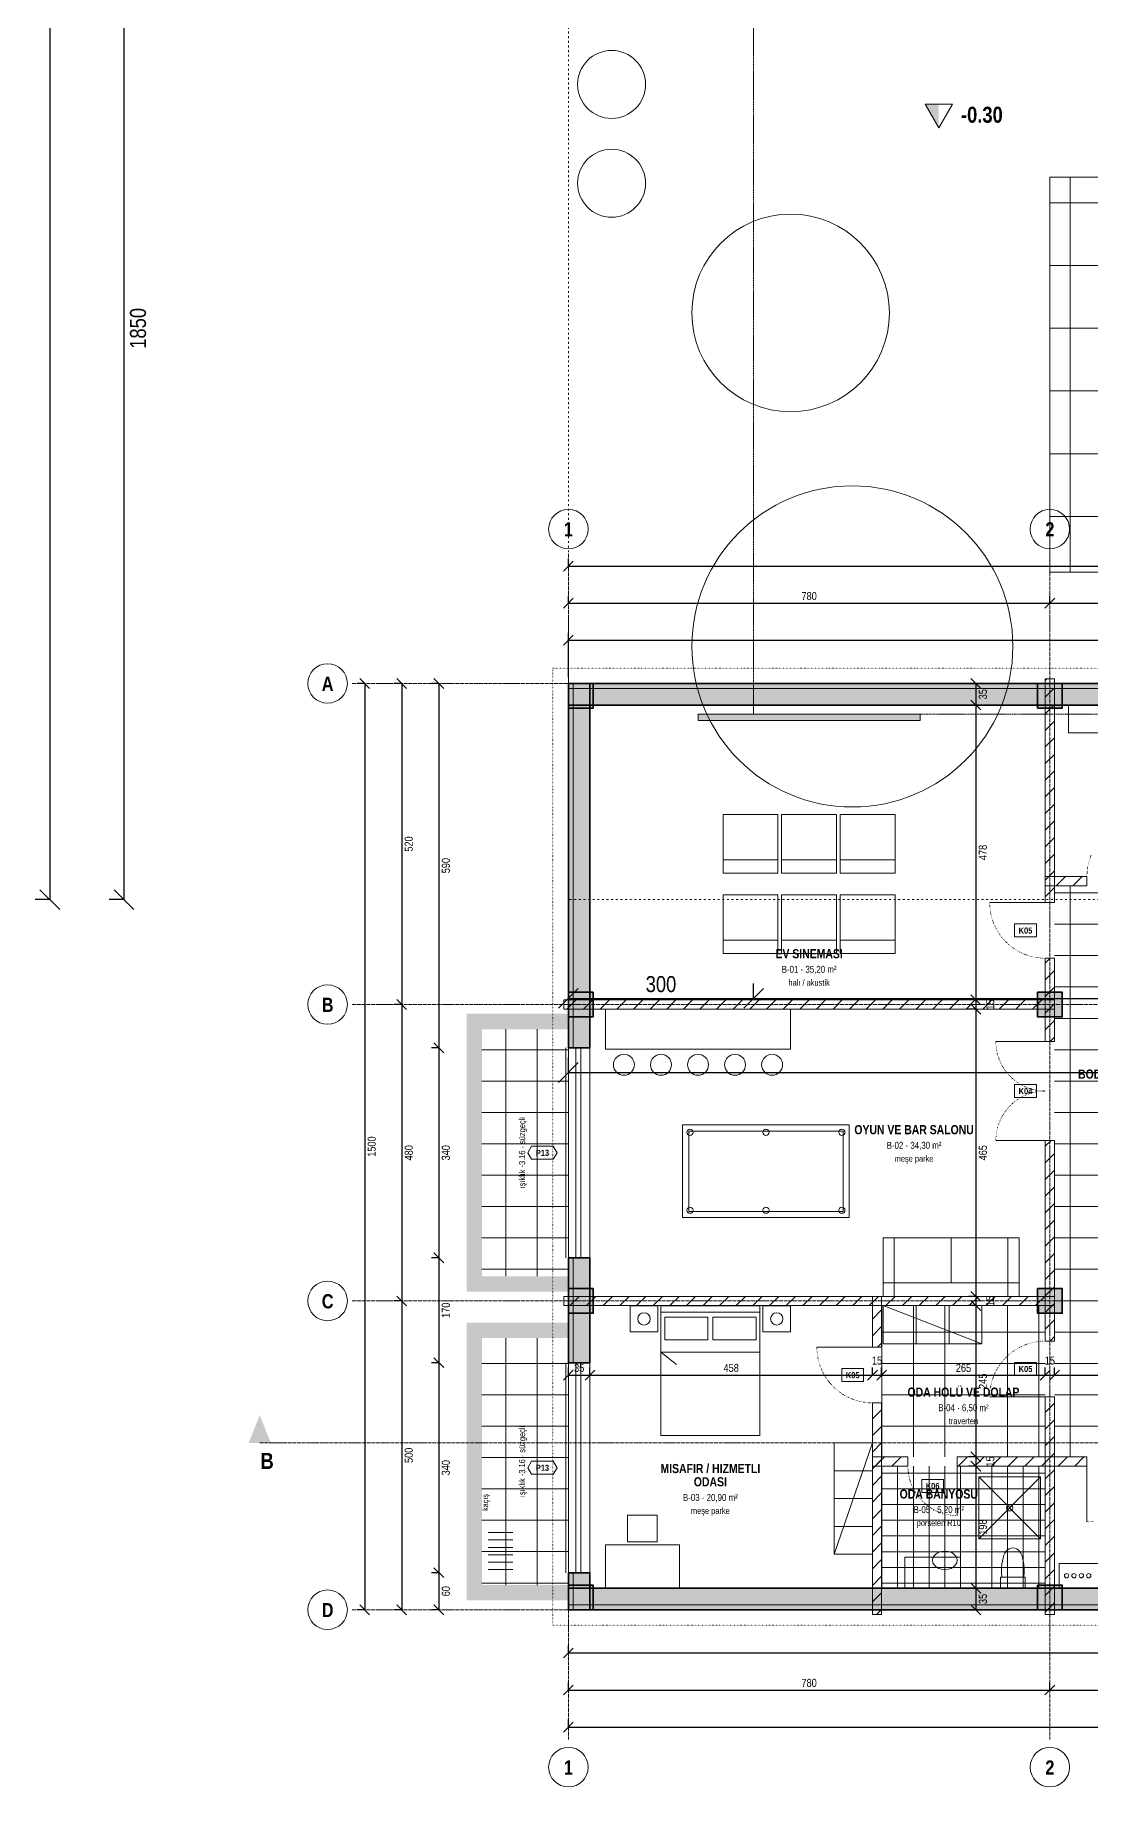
# Model space of a CAD drawing. Header units: centimetres. Extents: x -864 to 7399, y -55958 to -4337.
# Drawn here: x -864 to 847, y -10287 to -7450 of the extents above; entities that cross this region are included whole.
import ezdxf
from ezdxf.enums import TextEntityAlignment as Align

# ---------------------------------------------------------------- set-up
doc = ezdxf.new("R2010")
doc.units = ezdxf.units.CM
doc.header["$LTSCALE"] = 0.25
for name, pattern in [('ACAD_ISO02W100', [15, 12, -3]), ('ACAD_ISO03W100', [30, 12, -18]), ('ACAD_ISO04W100', [30, 24, -3, 0, -3]), ('ACAD_ISO07W100', [3, 0, -3])]:
    doc.linetypes.add(name, pattern=pattern)
for name, color, linetype, lineweight in [('M-BITK-AGAC', 70, 'Continuous', 9), ('M-DUVA-GAZBETON', 64, 'Continuous', 20), ('M-DUVA-GAZBETON-T', 8, 'Continuous', 5), ('M-GOST-ACYONU', 248, 'ACAD_ISO07W100', 9), ('M-GOST-AKS', 1, 'ACAD_ISO04W100', 9), ('M-GOST-AKSPOZ', 1, 'Continuous', 9), ('M-GOST-DISOLCU', 40, 'Continuous', 9), ('M-GOST-ICOLCU', 44, 'Continuous', 9), ('M-GOST-IZDUSUM', 80, 'ACAD_ISO07W100', 18), ('M-GOST-KAPIPOZ', 95, 'Continuous', 9), ('M-GOST-KESITHATTI', 240, 'ACAD_ISO04W100', 18), ('M-GOST-MAHALPOZ', 7, 'Continuous', 9), ('M-GOST-PARSELSINR', 21, 'ACAD_ISO03W100', 18), ('M-GOST-PENCEREPOZ', 62, 'Continuous', 9), ('M-GOST-PLANKOT', 46, 'Continuous', 9), ('M-GOST-YAPIYAKLAS', 35, 'ACAD_ISO02W100', 15), ('M-GOST-YAZI', 2, 'Continuous', 9), ('M-HAVU-BETONARME', 4, 'Continuous', 18), ('M-HAVU-BETONARME-T', 8, 'Continuous', 5), ('M-ISIK-GALVANIZ', 150, 'Continuous', 9), ('M-ISIK-GALVANIZ-T', 8, 'Continuous', 5), ('M-ISYA-TASYUNU', 251, 'Continuous', 9), ('M-KPKN-AHSAP', 93, 'Continuous', 9), ('M-KPKS-AHSAP', 160, 'Continuous', 9), ('M-PNKS-ALUMINYUM', 171, 'Continuous', 9), ('M-TASI-BETONARME', 5, 'Continuous', 35), ('M-TASI-BETONARME-T', 250, 'Continuous', 5), ('M-TEFR-MEKANIK', 238, 'Continuous', 9), ('M-TEFR-MIMARI', 29, 'Continuous', 9), ('M-ZMNK-DOGALTAS-T', 8, 'Continuous', 5), ('M-ZMNK-SERAMIK-T', 8, 'Continuous', 5)]:
    doc.layers.add(name, color=color, linetype=linetype, lineweight=lineweight)
doc.styles.add('YAZI', font='arialn.ttf')
doc.styles.add('YAZI-KALIN', font='arialnb.ttf')
doc.dimstyles.new('MIMARI-1-100', dxfattribs={"dimscale": 10, "dimtxt": 1.296, "dimasz": 2.5, "dimexe": 1.2, "dimexo": 0, "dimgap": 0.5, "dimtad": 1, "dimdec": 0, "dimtxsty": 'YAZI', "dimtsz": 0.8, "dimcen": 2.5, "dimclrd": 256, "dimclre": 256, "dimclrt": 256, "dimazin": 3, "dimtfac": 1, "dimtmove": 0, "dimatfit": 3, "dimarcsym": 0})
doc.dimstyles.new('MIMARI-1-200', dxfattribs={"dimscale": 20, "dimtxt": 1.296, "dimasz": 2.5, "dimexe": 1.2, "dimexo": 0, "dimgap": 0.5, "dimtad": 1, "dimdec": 0, "dimtxsty": 'YAZI', "dimtsz": 0.8, "dimcen": 2.5, "dimclrd": 256, "dimclre": 256, "dimclrt": 256, "dimazin": 3, "dimtfac": 1, "dimtmove": 0, "dimatfit": 3, "dimarcsym": 0})

msp = doc.modelspace()

# ---------------------------------------------------------------- hatches: boundary and pattern name
at = {"layer": 'M-DUVA-GAZBETON-T'}
h = msp.add_hatch(dxfattribs=at)
h.set_pattern_fill('ANSI31', scale=6)
h.paths.add_polyline_path([(772.5, -8492.5), (787.5, -8492.5), (787.5, -8855), (772.5, -8855)])
h = msp.add_hatch(dxfattribs=at)
h.set_pattern_fill('ANSI31', scale=6)
h.paths.add_polyline_path([(772.5, -8812.5), (840, -8812.5), (840, -8827.5), (772.5, -8827.5)])
h = msp.add_hatch(dxfattribs=at)
h.set_pattern_fill('ANSI31', scale=6)
h.paths.add_polyline_path([(772.5, -8945), (787.5, -8945), (787.5, -9080), (772.5, -9080)])
h = msp.add_hatch(dxfattribs=at)
h.set_pattern_fill('ANSI31', scale=6)
h.paths.add_polyline_path([(-7.5, -9012.5), (787.5, -9012.5), (787.5, -9027.5), (-7.5, -9027.5)])
h = msp.add_hatch(dxfattribs=at)
h.set_pattern_fill('ANSI31', scale=6)
h.paths.add_polyline_path([(772.5, -9240), (787.5, -9240), (787.5, -9565), (772.5, -9565)])
h = msp.add_hatch(dxfattribs=at)
h.set_pattern_fill('ANSI31', scale=6)
h.paths.add_polyline_path([(-7.5, -9492.5), (787.5, -9492.5), (787.5, -9507.5), (-7.5, -9507.5)])
h = msp.add_hatch(dxfattribs=at)
h.set_pattern_fill('ANSI31', scale=6)
h.paths.add_polyline_path([(492.5, -9492.5), (507.5, -9492.5), (507.5, -9575), (492.5, -9575)])
h = msp.add_hatch(dxfattribs=at)
h.set_pattern_fill('ANSI31', scale=6)
h.paths.add_polyline_path([(492.5, -9665), (507.5, -9665), (507.5, -10007.5), (492.5, -10007.5)])
h = msp.add_hatch(dxfattribs=at)
h.set_pattern_fill('ANSI31', scale=6)
h.paths.add_polyline_path([(772.5, -9655), (787.5, -9655), (787.5, -10007.5), (772.5, -10007.5)])
h = msp.add_hatch(dxfattribs=at)
h.set_pattern_fill('ANSI31', scale=6)
h.paths.add_polyline_path([(492.5, -9752.5), (550, -9752.5), (550, -9767.5), (492.5, -9767.5)])
h = msp.add_hatch(dxfattribs=at)
h.set_pattern_fill('ANSI31', scale=6)
h.paths.add_polyline_path([(630, -9752.5), (840, -9752.5), (840, -9767.5), (630, -9767.5)])
at = {"layer": 'M-GOST-KESITHATTI'}
h = msp.add_hatch(color=256, dxfattribs=at)
h.dxf.hatch_style = 1
h.paths.add_polyline_path([(-518, -9730), (-500, -9685), (-482, -9730)])
at = {"layer": 'M-GOST-PLANKOT'}
h = msp.add_hatch(color=256, dxfattribs=at)
h.dxf.hatch_style = 1
h.paths.add_polyline_path([(578, -7562), (600, -7562), (600, -7600)])
at = {"layer": 'M-HAVU-BETONARME-T'}
h = msp.add_hatch(dxfattribs=at)
h.set_pattern_fill('NET', scale=32)
h.paths.add_polyline_path([(780, -7680), (2020, -7680), (2020, -8320), (780, -8320)])
at = {"layer": 'M-ISIK-GALVANIZ-T'}
h = msp.add_hatch(color=256, dxfattribs=at)
h.dxf.hatch_style = 1
h.paths.add_polyline_path([(-165, -9035), (-140, -9035), (-140, -9485), (-165, -9485)])
h = msp.add_hatch(color=256, dxfattribs=at)
h.dxf.hatch_style = 1
h.paths.add_polyline_path([(-140, -9035), (0, -9035), (0, -9060), (-140, -9060)])
h = msp.add_hatch(dxfattribs=at)
h.set_pattern_fill('NET', scale=16)
h.paths.add_polyline_path([(-140, -9060), (0, -9060), (0, -9460), (-140, -9460)])
h = msp.add_hatch(color=256, dxfattribs=at)
h.dxf.hatch_style = 1
h.paths.add_polyline_path([(-140, -9460), (0, -9460), (0, -9485), (-140, -9485)])
h = msp.add_hatch(color=256, dxfattribs=at)
h.dxf.hatch_style = 1
h.paths.add_polyline_path([(-165, -9535), (-140, -9535), (-140, -9985), (-165, -9985)])
h = msp.add_hatch(color=256, dxfattribs=at)
h.dxf.hatch_style = 1
h.paths.add_polyline_path([(-140, -9535), (0, -9535), (0, -9560), (-140, -9560)])
h = msp.add_hatch(dxfattribs=at)
h.set_pattern_fill('NET', scale=16)
h.paths.add_polyline_path([(-140, -9560), (0, -9560), (0, -9960), (-140, -9960)])
h = msp.add_hatch(color=256, dxfattribs=at)
h.dxf.hatch_style = 1
h.paths.add_polyline_path([(-140, -9960), (0, -9960), (0, -9985), (-140, -9985)])
at = {"layer": 'M-TASI-BETONARME-T'}
h = msp.add_hatch(color=256, dxfattribs=at)
h.dxf.hatch_style = 1
h.paths.add_polyline_path([(0, -8500), (35, -8500), (35, -9090), (0, -9090)])
h = msp.add_hatch(color=256, dxfattribs=at)
h.dxf.hatch_style = 1
h.paths.add_polyline_path([(0, -8500), (2000, -8500), (2000, -8535), (0, -8535)])
h = msp.add_hatch(color=256, dxfattribs=at)
h.dxf.hatch_style = 1
h.paths.add_polyline_path([(0, -8500), (40, -8500), (40, -8540), (0, -8540)])
h = msp.add_hatch(color=256, dxfattribs=at)
h.dxf.hatch_style = 1
h.paths.add_polyline_path([(760, -8500), (800, -8500), (800, -8540), (760, -8540)])
h = msp.add_hatch(color=256, dxfattribs=at)
h.dxf.hatch_style = 1
h.paths.add_polyline_path([(0, -9000), (40, -9000), (40, -9040), (0, -9040)])
h = msp.add_hatch(color=256, dxfattribs=at)
h.dxf.hatch_style = 1
h.paths.add_polyline_path([(760, -9000), (800, -9000), (800, -9040), (760, -9040)])
h = msp.add_hatch(color=256, dxfattribs=at)
h.dxf.hatch_style = 1
h.paths.add_polyline_path([(0, -9430), (35, -9430), (35, -9600), (0, -9600)])
h = msp.add_hatch(color=256, dxfattribs=at)
h.dxf.hatch_style = 1
h.paths.add_polyline_path([(0, -9480), (40, -9480), (40, -9520), (0, -9520)])
h = msp.add_hatch(color=256, dxfattribs=at)
h.dxf.hatch_style = 1
h.paths.add_polyline_path([(760, -9480), (800, -9480), (800, -9520), (760, -9520)])
h = msp.add_hatch(color=256, dxfattribs=at)
h.dxf.hatch_style = 1
h.paths.add_polyline_path([(0, -9940), (35, -9940), (35, -10000), (0, -10000)])
h = msp.add_hatch(color=256, dxfattribs=at)
h.dxf.hatch_style = 1
h.paths.add_polyline_path([(0, -9960), (40, -9960), (40, -10000), (0, -10000)])
h = msp.add_hatch(color=256, dxfattribs=at)
h.dxf.hatch_style = 1
h.paths.add_polyline_path([(0, -9965), (2000, -9965), (2000, -10000), (0, -10000)])
h = msp.add_hatch(color=256, dxfattribs=at)
h.dxf.hatch_style = 1
h.paths.add_polyline_path([(760, -9960), (800, -9960), (800, -10000), (760, -10000)])
at = {"layer": 'M-TEFR-MIMARI'}
h = msp.add_hatch(color=256, dxfattribs=at)
h.dxf.hatch_style = 1
h.paths.add_polyline_path([(210, -8550), (570, -8550), (570, -8560), (210, -8560)])
at = {"layer": 'M-ZMNK-DOGALTAS-T'}
h = msp.add_hatch(dxfattribs=at)
h.set_pattern_fill('NET', scale=16)
h.paths.add_polyline_path([(787.5, -8827.5), (992.5, -8827.5), (992.5, -9752.5), (787.5, -9752.5)])
h = msp.add_hatch(dxfattribs=at)
h.set_pattern_fill('NET', scale=16)
h.paths.add_polyline_path([(507.5, -9507.5), (772.5, -9507.5), (772.5, -9752.5), (507.5, -9752.5)])
at = {"layer": 'M-ZMNK-SERAMIK-T'}
h = msp.add_hatch(dxfattribs=at)
h.set_pattern_fill('NET', scale=8)
h.paths.add_polyline_path([(507.5, -9767.5), (772.5, -9767.5), (772.5, -9965), (507.5, -9965)])

# ---------------------------------------------------------------- linework, layer by layer
at = {"layer": 'M-BITK-AGAC'}
for centre, radius in [((70, -7530), 55), ((70, -7690), 55), ((360, -7900), 160), ((460, -8440), 260)]:
    msp.add_circle(centre, radius, dxfattribs=at)
at = {"layer": 'M-DUVA-GAZBETON'}
for points in [[(772.5, -8492.5), (787.5, -8492.5), (787.5, -8855), (772.5, -8855)], [(772.5, -8812.5), (840, -8812.5), (840, -8827.5), (772.5, -8827.5)], [(772.5, -8945), (787.5, -8945), (787.5, -9080), (772.5, -9080)], [(-7.5, -9012.5), (787.5, -9012.5), (787.5, -9027.5), (-7.5, -9027.5)], [(772.5, -9240), (787.5, -9240), (787.5, -9565), (772.5, -9565)], [(-7.5, -9492.5), (787.5, -9492.5), (787.5, -9507.5), (-7.5, -9507.5)], [(492.5, -9492.5), (507.5, -9492.5), (507.5, -9575), (492.5, -9575)], [(492.5, -9665), (507.5, -9665), (507.5, -10007.5), (492.5, -10007.5)], [(772.5, -9655), (787.5, -9655), (787.5, -10007.5), (772.5, -10007.5)], [(492.5, -9752.5), (550, -9752.5), (550, -9767.5), (492.5, -9767.5)], [(630, -9752.5), (840, -9752.5), (840, -9767.5), (630, -9767.5)]]:
    msp.add_lwpolyline(points, close=True, dxfattribs=at)
at = {"layer": 'M-GOST-ACYONU'}
for points in [[(846.9, -8778.1), (844.8, -8783.6), (843.1, -8789.2), (841.7, -8794.9), (840.8, -8800.8), (840.2, -8806.6), (840, -8812.5)], [(682.5, -8855), (682.7, -8860.9), (683.3, -8866.7), (684.2, -8872.6), (685.6, -8878.3), (687.3, -8883.9), (689.4, -8889.4), (691.8, -8894.8), (694.6, -8900), (697.7, -8905), (701.1, -8909.8), (704.8, -8914.3), (708.9, -8918.6), (713.2, -8922.7), (717.7, -8926.4), (722.5, -8929.8), (727.5, -8932.9), (732.7, -8935.7), (738.1, -8938.1), (743.6, -8940.2), (749.2, -8941.9), (754.9, -8943.3), (760.8, -8944.2), (766.6, -8944.8), (772.5, -8945)], [(692.5, -9080), (692.7, -9085.2), (693.2, -9090.4), (694, -9095.6), (695.2, -9100.7), (696.7, -9105.7), (698.6, -9110.6), (700.8, -9115.4), (703.2, -9120), (706, -9124.4), (709, -9128.7), (712.4, -9132.7), (715.9, -9136.6), (719.8, -9140.1), (723.8, -9143.5), (728.1, -9146.5), (732.5, -9149.3), (737.1, -9151.7), (741.9, -9153.9), (746.8, -9155.8), (751.8, -9157.3), (756.9, -9158.5), (762.1, -9159.3), (767.3, -9159.8), (772.5, -9160)], [(692.5, -9240), (692.7, -9234.8), (693.2, -9229.6), (694, -9224.4), (695.2, -9219.3), (696.7, -9214.3), (698.6, -9209.4), (700.8, -9204.6), (703.2, -9200), (706, -9195.6), (709, -9191.3), (712.4, -9187.3), (715.9, -9183.4), (719.8, -9179.9), (723.8, -9176.5), (728.1, -9173.5), (732.5, -9170.7), (737.1, -9168.3), (741.9, -9166.1), (746.8, -9164.2), (751.8, -9162.7), (756.9, -9161.5), (762.1, -9160.7), (767.3, -9160.2), (772.5, -9160)], [(402.5, -9575), (402.7, -9580.9), (403.3, -9586.7), (404.2, -9592.6), (405.6, -9598.3), (407.3, -9603.9), (409.4, -9609.4), (411.8, -9614.8), (414.6, -9620), (417.7, -9625), (421.1, -9629.8), (424.8, -9634.3), (428.9, -9638.6), (433.2, -9642.7), (437.7, -9646.4), (442.5, -9649.8), (447.5, -9652.9), (452.7, -9655.7), (458.1, -9658.1), (463.6, -9660.2), (469.2, -9661.9), (474.9, -9663.3), (480.8, -9664.2), (486.6, -9664.8), (492.5, -9665)], [(682.5, -9655), (682.7, -9649.1), (683.3, -9643.3), (684.2, -9637.4), (685.6, -9631.7), (687.3, -9626.1), (689.4, -9620.6), (691.8, -9615.2), (694.6, -9610), (697.7, -9605), (701.1, -9600.2), (704.8, -9595.7), (708.9, -9591.4), (713.2, -9587.3), (717.7, -9583.6), (722.5, -9580.2), (727.5, -9577.1), (732.7, -9574.3), (738.1, -9571.9), (743.6, -9569.8), (749.2, -9568.1), (754.9, -9566.7), (760.8, -9565.8), (766.6, -9565.2), (772.5, -9565)], [(630, -9847.5), (624.8, -9847.3), (619.6, -9846.8), (614.4, -9846), (609.3, -9844.8), (604.3, -9843.3), (599.4, -9841.4), (594.6, -9839.2), (590, -9836.8), (585.6, -9834), (581.3, -9831), (577.3, -9827.6), (573.4, -9824.1), (569.9, -9820.2), (566.5, -9816.2), (563.5, -9811.9), (560.7, -9807.5), (558.3, -9802.9), (556.1, -9798.1), (554.2, -9793.2), (552.7, -9788.2), (551.5, -9783.1), (550.7, -9777.9), (550.2, -9772.7), (550, -9767.5)], [(840, -9857.5), (845.9, -9857.3), (851.7, -9856.7)]]:
    msp.add_lwpolyline(points, dxfattribs=at)
at = {"layer": 'M-GOST-AKS'}
for p, q in [((0, -8290), (0, -10210)), ((780, -8290), (780, -10210)), ((-350, -8500), (2350, -8500)), ((-350, -9020), (2350, -9020)), ((-350, -9500), (2350, -9500)), ((-350, -10000), (2350, -10000))]:
    msp.add_line(p, q, dxfattribs=at)
at = {"layer": 'M-GOST-AKSPOZ'}
for centre in [(0, -8250), (780, -8250), (-390, -8500), (-390, -9020), (-390, -9500), (-390, -10000), (0, -10255), (780, -10255)]:
    msp.add_circle(centre, 32, dxfattribs=at)
at = {"layer": 'M-GOST-IZDUSUM'}
msp.add_lwpolyline([(-25, -8475), (2025, -8475), (2025, -10025), (-25, -10025)], close=True, dxfattribs=at)
at = {"layer": 'M-GOST-KAPIPOZ'}
for points in [[(722.9, -8889.5), (758.1, -8889.5), (758.1, -8910.5), (722.9, -8910.5)], [(722.9, -9149.5), (758.1, -9149.5), (758.1, -9170.5), (722.9, -9170.5)], [(442.9, -9609.5), (478.1, -9609.5), (478.1, -9630.5), (442.9, -9630.5)], [(722.9, -9599.5), (758.1, -9599.5), (758.1, -9620.5), (722.9, -9620.5)], [(572.4, -9789), (607.6, -9789), (607.6, -9810), (572.4, -9810)]]:
    msp.add_lwpolyline(points, close=True, dxfattribs=at)
at = {"layer": 'M-GOST-KESITHATTI'}
for p, q in [((-500, -9730), (-410, -9730)), ((-410, -9730), (2410, -9730))]:
    msp.add_line(p, q, dxfattribs=at)
at = {"layer": 'M-GOST-PARSELSINR'}
msp.add_lwpolyline([(0, -5000), (2600, -5000), (2600, -8850), (0, -8850)], close=True, dxfattribs=at)
at = {"layer": 'M-GOST-PENCEREPOZ'}
for points in [[(-65.6, -9260), (-59.6, -9249.5), (-24.4, -9249.5), (-18.4, -9260), (-24.4, -9270.5), (-59.6, -9270.5)], [(-65.6, -9770), (-59.6, -9759.5), (-24.4, -9759.5), (-18.4, -9770), (-24.4, -9780.5), (-59.6, -9780.5)]]:
    msp.add_lwpolyline(points, close=True, dxfattribs=at)
at = {"layer": 'M-GOST-PLANKOT'}
msp.add_lwpolyline([(578, -7562), (622, -7562), (600, -7600)], close=True, dxfattribs=at)
at = {"layer": 'M-GOST-YAPIYAKLAS'}
msp.add_lwpolyline([(300, -5500), (2300, -5500), (2300, -8550), (300, -8550)], close=True, dxfattribs=at)
at = {"layer": 'M-HAVU-BETONARME'}
msp.add_lwpolyline([(780, -7680), (2020, -7680), (2020, -8320), (780, -8320)], close=True, dxfattribs=at)
at = {"layer": 'M-ISIK-GALVANIZ'}
for p, q in [((-130, -9875), (-90, -9875)), ((-130, -9887), (-90, -9887)), ((-130, -9899), (-90, -9899)), ((-130, -9911), (-90, -9911)), ((-130, -9923), (-90, -9923)), ((-130, -9935), (-90, -9935))]:
    msp.add_line(p, q, dxfattribs=at)
at = {"layer": 'M-ISYA-TASYUNU'}
for p, q in [((0, -8508), (2000, -8508)), ((8, -8500), (8, -9090)), ((8, -9430), (8, -9600)), ((8, -9940), (8, -10000)), ((0, -9992), (2000, -9992))]:
    msp.add_line(p, q, dxfattribs=at)
at = {"layer": 'M-KPKN-AHSAP'}
for p, q in [((772.5, -8855), (682.5, -8855)), ((772.5, -9080), (692.5, -9080)), ((772.5, -9240), (692.5, -9240)), ((492.5, -9575), (402.5, -9575)), ((772.5, -9655), (682.5, -9655)), ((630, -9767.5), (630, -9847.5)), ((840, -9767.5), (840, -9857.5))]:
    msp.add_line(p, q, dxfattribs=at)
at = {"layer": 'M-KPKS-AHSAP'}
for p, q in [((840, -8812.5), (840, -8827.5)), ((772.5, -8855), (787.5, -8855)), ((772.5, -8945), (787.5, -8945)), ((772.5, -9080), (787.5, -9080)), ((772.5, -9240), (787.5, -9240)), ((492.5, -9575), (507.5, -9575)), ((772.5, -9565), (787.5, -9565)), ((492.5, -9665), (507.5, -9665)), ((772.5, -9655), (787.5, -9655)), ((550, -9752.5), (550, -9767.5)), ((630, -9752.5), (630, -9767.5)), ((840, -9752.5), (840, -9767.5))]:
    msp.add_line(p, q, dxfattribs=at)
at = {"layer": 'M-PNKS-ALUMINYUM'}
for p, q in [((-4, -9090), (-4, -9430)), ((-4, -9090), (-4, -9430)), ((0, -9090), (0, -9430)), ((0, -9090), (35, -9090)), ((35, -9090), (35, -9430)), ((0, -9430), (35, -9430)), ((-4, -9600), (-4, -9940)), ((-4, -9600), (-4, -9940)), ((0, -9600), (0, -9940)), ((0, -9600), (35, -9600)), ((35, -9600), (35, -9940)), ((0, -9940), (35, -9940))]:
    msp.add_line(p, q, dxfattribs=at)
for points in [[(12, -9090), (20, -9090), (20, -9430), (12, -9430)], [(12, -9600), (20, -9600), (20, -9940), (12, -9940)]]:
    msp.add_lwpolyline(points, close=True, dxfattribs=at)
at = {"layer": 'M-TASI-BETONARME'}
for points in [[(0, -8500), (35, -8500), (35, -9090), (0, -9090)], [(0, -8500), (2000, -8500), (2000, -8535), (0, -8535)], [(0, -8500), (40, -8500), (40, -8540), (0, -8540)], [(760, -8500), (800, -8500), (800, -8540), (760, -8540)], [(0, -9000), (40, -9000), (40, -9040), (0, -9040)], [(760, -9000), (800, -9000), (800, -9040), (760, -9040)], [(0, -9430), (35, -9430), (35, -9600), (0, -9600)], [(0, -9480), (40, -9480), (40, -9520), (0, -9520)], [(760, -9480), (800, -9480), (800, -9520), (760, -9520)], [(0, -9940), (35, -9940), (35, -10000), (0, -10000)], [(0, -9960), (40, -9960), (40, -10000), (0, -10000)], [(0, -9965), (2000, -9965), (2000, -10000), (0, -10000)], [(760, -9960), (800, -9960), (800, -10000), (760, -10000)]]:
    msp.add_lwpolyline(points, close=True, dxfattribs=at)
at = {"layer": 'M-TEFR-MEKANIK'}
for p, q in [((665, -9785), (765, -9885)), ((665, -9885), (765, -9785))]:
    msp.add_line(p, q, dxfattribs=at)
for points in [[(665, -9785), (765, -9785), (765, -9885), (665, -9885)], [(738, -9947), (738.2, -9939.5), (738.1, -9932.6), (737.6, -9926.4), (736.9, -9920.9), (735.8, -9916), (734.5, -9911.8), (732.8, -9908.2), (730.9, -9905.2), (728.6, -9902.9), (726.1, -9901.3), (723.2, -9900.3), (720, -9900), (716.8, -9900.3), (713.9, -9901.3), (711.4, -9902.9), (709.1, -9905.2), (707.2, -9908.2), (705.5, -9911.8), (704.2, -9916), (703.1, -9920.9), (702.4, -9926.4), (701.9, -9932.6), (701.8, -9939.5), (702, -9947)], [(635, -9965), (545, -9965), (545, -9915), (635, -9915)], [(740, -9965), (700, -9965), (700, -9947), (740, -9947)]]:
    msp.add_lwpolyline(points, close=True, dxfattribs=at)
msp.add_lwpolyline([(610, -9935), (615.2, -9934.5), (620, -9933), (624.1, -9930.6), (627.3, -9927.5), (629.3, -9923.9), (629.9, -9920), (629.3, -9916.1), (627.3, -9912.5), (624.1, -9909.4), (619.9, -9907), (615.1, -9905.5), (610, -9905), (604.8, -9905.5), (600, -9907), (595.8, -9909.4), (592.6, -9912.5), (590.6, -9916.1), (590, -9920), (590.6, -9923.9), (592.6, -9927.5), (595.8, -9930.6), (599.9, -9933), (604.7, -9934.5), (609.9, -9935)], dxfattribs=at)
msp.add_circle((715, -9835), 5, dxfattribs=at)
at = {"layer": 'M-TEFR-MIMARI'}
for p, q in [((620, -9470.5), (620, -9397.5)), ((510, -9507.5), (670, -9569.5)), ((563.3, -9507.5), (563.3, -9569.5)), ((616.7, -9507.5), (616.7, -9569.5)), ((150, -9583), (310, -9583)), ((150, -9583), (175, -9603)), ((492.5, -9730), (430.5, -9910)), ((492.5, -9775), (430.5, -9775)), ((492.5, -9820), (430.5, -9820)), ((492.5, -9865), (430.5, -9865))]:
    msp.add_line(p, q, dxfattribs=at)
for points in [[(810, -8535), (1230, -8535), (1230, -8580), (810, -8580)], [(210, -8550), (570, -8550), (570, -8560), (210, -8560)], [(339.5, -8807.5), (250.5, -8807.5), (250.5, -8712.5), (339.5, -8712.5)], [(434.5, -8807.5), (345.5, -8807.5), (345.5, -8712.5), (434.5, -8712.5)], [(529.5, -8807.5), (440.5, -8807.5), (440.5, -8712.5), (529.5, -8712.5)], [(339.5, -8807.5), (250.5, -8807.5), (250.5, -8785.5), (339.5, -8785.5)], [(434.5, -8807.5), (345.5, -8807.5), (345.5, -8785.5), (434.5, -8785.5)], [(529.5, -8807.5), (440.5, -8807.5), (440.5, -8785.5), (529.5, -8785.5)], [(339.5, -8937.5), (250.5, -8937.5), (250.5, -8842.5), (339.5, -8842.5)], [(434.5, -8937.5), (345.5, -8937.5), (345.5, -8842.5), (434.5, -8842.5)], [(529.5, -8937.5), (440.5, -8937.5), (440.5, -8842.5), (529.5, -8842.5)], [(339.5, -8937.5), (250.5, -8937.5), (250.5, -8915.5), (339.5, -8915.5)], [(434.5, -8937.5), (345.5, -8937.5), (345.5, -8915.5), (434.5, -8915.5)], [(529.5, -8937.5), (440.5, -8937.5), (440.5, -8915.5), (529.5, -8915.5)], [(60, -9027.5), (360, -9027.5), (360, -9092.5), (60, -9092.5)], [(185, -9215), (455, -9215), (455, -9365), (185, -9365)], [(195, -9225), (445, -9225), (445, -9355), (195, -9355)], [(730, -9492.5), (510, -9492.5), (510, -9397.5), (730, -9397.5)], [(528, -9492.5), (510, -9492.5), (510, -9397.5), (528, -9397.5)], [(730, -9492.5), (712, -9492.5), (712, -9397.5), (730, -9397.5)], [(730, -9492.5), (510, -9492.5), (510, -9470.5), (730, -9470.5)], [(100, -9508), (145, -9508), (145, -9550), (100, -9550)], [(150, -9508), (310, -9508), (310, -9718), (150, -9718)], [(150, -9508), (310, -9508), (310, -9518), (150, -9518)], [(156, -9526), (226, -9526), (226, -9563), (156, -9563)], [(234, -9526), (304, -9526), (304, -9563), (234, -9563)], [(315, -9508), (360, -9508), (360, -9550), (315, -9550)], [(510, -9507.5), (670, -9507.5), (670, -9569.5), (510, -9569.5)], [(492.5, -9730), (492.5, -9910), (430.5, -9910), (430.5, -9730)], [(144, -9890), (96, -9890), (96, -9847), (144, -9847)], [(180, -9965), (60, -9965), (60, -9895), (180, -9895)], [(1245, -9965), (795, -9965), (795, -9925), (1245, -9925)]]:
    msp.add_lwpolyline(points, close=True, dxfattribs=at)
for centre, radius in [((90, -9117.5), 17), ((150, -9117.5), 17), ((210, -9117.5), 17), ((270, -9117.5), 17), ((330, -9117.5), 17), ((197, -9227), 5), ((320, -9227), 5), ((443, -9227), 5), ((197, -9353), 5), ((320, -9353), 5), ((443, -9353), 5), ((122.5, -9529), 10), ((337.5, -9529), 10), ((807, -9945), 3.5), ((819, -9945), 3.5), ((831, -9945), 3.5), ((843, -9945), 3.5)]:
    msp.add_circle(centre, radius, dxfattribs=at)

# ---------------------------------------------------------------- texts
at = {"layer": 'M-GOST-AKSPOZ', "style": 'YAZI-KALIN'}
for s, p in [('1', (0, -8262)), ('2', (780, -8262)), ('A', (-390, -8512)), ('B', (-390, -9032)), ('C', (-390, -9512)), ('D', (-390, -10012)), ('1', (0, -10267)), ('2', (780, -10267))]:
    msp.add_text(s, height=23, dxfattribs=at).set_placement(p, align=Align.CENTER)
at = {"layer": 'M-GOST-KAPIPOZ', "style": 'YAZI-KALIN'}
for s, p in [('K05', (740.5, -8905)), ('K04', (740.5, -9165)), ('K05', (460.5, -9625)), ('K05', (740.5, -9615)), ('K06', (590, -9804.5))]:
    msp.add_text(s, height=9.72, dxfattribs=at).set_placement(p, align=Align.CENTER)
at = {"layer": 'M-GOST-KESITHATTI', "style": 'YAZI-KALIN'}
msp.add_text('B', height=25.9, dxfattribs=at).set_placement((-488, -9772), align=Align.CENTER)
at = {"layer": 'M-GOST-MAHALPOZ'}
for s, height, style, p in [('EV SINEMASI', 14.76, 'YAZI-KALIN', (390, -8945)), ('B-01 · 35,20 m²', 11.16, 'YAZI', (390, -8968.5)), ('halı / akustik', 10.08, 'YAZI', (390, -8989.5)), ('BODRUM HOLÜ', 14.76, 'YAZI-KALIN', (890, -9140)), ('OYUN VE BAR SALONU', 14.76, 'YAZI-KALIN', (560, -9230)), ('B-02 · 34,30 m²', 11.16, 'YAZI', (560, -9253.5)), ('meşe parke', 10.08, 'YAZI', (560, -9274.5)), ('ODA HOLÜ VE DOLAP', 14.76, 'YAZI-KALIN', (640, -9655)), ('B-04 · 6,50 m²', 11.16, 'YAZI', (640, -9678.5)), ('traverten', 10.08, 'YAZI', (640, -9699.5)), ('MISAFIR / HIZMETLI', 14.76, 'YAZI-KALIN', (230, -9778.7)), ('ODASI', 14.76, 'YAZI-KALIN', (230, -9800.2)), ('B-03 · 20,90 m²', 11.16, 'YAZI', (230, -9823.8)), ('ODA BANYOSU', 14.76, 'YAZI-KALIN', (600, -9820)), ('meşe parke', 10.08, 'YAZI', (230, -9844.8)), ('B-05 · 5,20 m²', 11.16, 'YAZI', (600, -9843.5)), ('porselen R10', 10.08, 'YAZI', (600, -9864.5))]:
    msp.add_text(s, height=height, dxfattribs=dict(at, style=style)).set_placement(p, align=Align.CENTER)
at = {"layer": 'M-GOST-PENCEREPOZ', "style": 'YAZI-KALIN'}
for p in [(-42, -9265), (-42, -9775)]:
    msp.add_text('P13', height=9.72, dxfattribs=at).set_placement(p, align=Align.CENTER)
at = {"layer": 'M-GOST-PLANKOT', "style": 'YAZI-KALIN'}
msp.add_text('-0.30', height=25.92, dxfattribs=at).set_placement((636, -7592))
at = {"layer": 'M-GOST-YAZI', "style": 'YAZI'}
for p in [(-70, -9260), (-70, -9760)]:
    msp.add_text('ışıklık -3.16 · süzgeçli', height=10.08, rotation=90, dxfattribs=at).set_placement(p, align=Align.CENTER)
msp.add_text('kaçış', height=9.36, rotation=90, dxfattribs=at).set_placement((-130, -9840))

# ---------------------------------------------------------------- dimensions: what is measured, and where the dimension line sits
at = {"layer": 'M-GOST-DISOLCU'}
for base, p1, p2, dimstyle in [((-840, -5000), (-840, -5000), (-840, -8850), 'MIMARI-1-200'), ((-720, -7000), (-720, -7000), (-720, -8850), 'MIMARI-1-200'), ((-330, -8500), (-330, -8500), (-330, -10000), 'MIMARI-1-100'), ((-270, -8500), (-270, -8500), (-270, -9020), 'MIMARI-1-100'), ((-210, -8500), (-210, -8500), (-210, -9090), 'MIMARI-1-100'), ((-270, -9020), (-270, -9020), (-270, -9500), 'MIMARI-1-100'), ((-210, -9090), (-210, -9090), (-210, -9430), 'MIMARI-1-100'), ((-210, -9430), (-210, -9430), (-210, -9600), 'MIMARI-1-100'), ((-270, -9500), (-270, -9500), (-270, -10000), 'MIMARI-1-100'), ((-210, -9600), (-210, -9600), (-210, -9940), 'MIMARI-1-100'), ((-210, -9940), (-210, -9940), (-210, -10000), 'MIMARI-1-100')]:
    msp.add_linear_dim(base=base, p1=p1, p2=p2, angle=90, dimstyle=dimstyle, dxfattribs=at).render()
for base, p1, p2, dimstyle in [((0, -8310), (0, -8310), (2000, -8310), 'MIMARI-1-100'), ((0, -8370), (0, -8370), (780, -8370), 'MIMARI-1-100'), ((780, -8370), (780, -8370), (1260, -8370), 'MIMARI-1-100'), ((0, -8430), (0, -8490), (2000, -8490), 'MIMARI-1-100'), ((0, -9010), (0, -9010), (300, -9010), 'MIMARI-1-200'), ((300, -9010), (300, -9010), (2300, -9010), 'MIMARI-1-200'), ((0, -9130), (0, -9130), (2600, -9130), 'MIMARI-1-200'), ((0, -10070), (0, -10070), (2000, -10070), 'MIMARI-1-100'), ((0, -10130), (0, -10130), (780, -10130), 'MIMARI-1-100'), ((780, -10130), (780, -10130), (1260, -10130), 'MIMARI-1-100'), ((0, -10190), (0, -10190), (2000, -10190), 'MIMARI-1-100')]:
    msp.add_linear_dim(base=base, p1=p1, p2=p2, dimstyle=dimstyle, dxfattribs=at).render()
at = {"layer": 'M-GOST-ICOLCU'}
for base, p1, p2 in [((660, -8500), (660, -8500), (660, -8535)), ((660, -8535), (660, -8535), (660, -9012.5)), ((660, -9012.5), (660, -9012.5), (660, -9027.5)), ((660, -9027.5), (660, -9027.5), (660, -9492.5)), ((660, -9492.5), (660, -9492.5), (660, -9507.5)), ((660, -9507.5), (660, -9507.5), (660, -9752.5)), ((660, -9752.5), (660, -9752.5), (660, -9767.5)), ((660, -9767.5), (660, -9767.5), (660, -9965)), ((660, -9965), (660, -9965), (660, -10000))]:
    msp.add_linear_dim(base=base, p1=p1, p2=p2, angle=90, dimstyle='MIMARI-1-100', dxfattribs=at).render()
for base, p1, p2 in [((492.5, -9620), (492.5, -9620), (507.5, -9620)), ((772.5, -9620), (772.5, -9620), (787.5, -9620)), ((0, -9620), (0, -9620), (35, -9620)), ((35, -9620), (35, -9620), (492.5, -9620)), ((507.5, -9620), (507.5, -9620), (772.5, -9620)), ((787.5, -9620), (787.5, -9620), (992.5, -9620))]:
    msp.add_linear_dim(base=base, p1=p1, p2=p2, dimstyle='MIMARI-1-100', dxfattribs=at).render()

doc.saveas('drawing.dxf')
